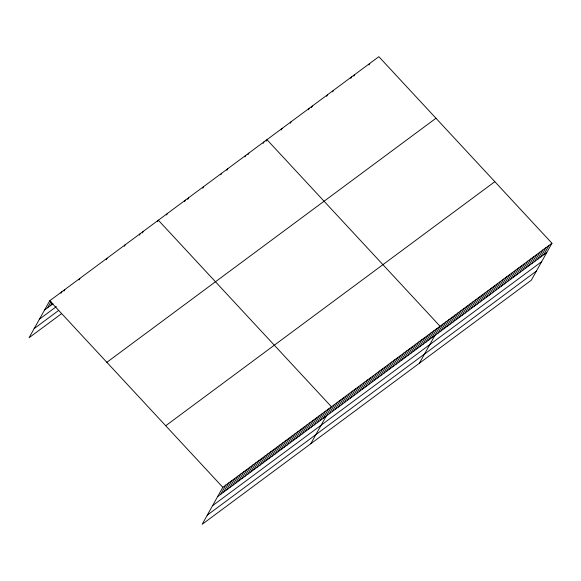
<?xml version="1.0" encoding="UTF-8"?>
<svg xmlns="http://www.w3.org/2000/svg" width="581" height="581" viewBox="0 0 581 581"><rect width="100%" height="100%" fill="white"/><g stroke="black" fill="none" stroke-linecap="round" stroke-linejoin="round"><path stroke-width="0.87" d="M551.95 243.243L222.828 487.306L202.144 524.316L531.266 280.253L551.95 243.243L378.856 56.684L49.734 300.747L29.05 337.757L61.63 313.595M47.577 307.763L51.026 301.59M50.598 305.526L51.891 303.209M60.94 293.34L61.804 291.8M63.961 291.103L64.818 289.556M79.045 279.919L79.902 278.372M106.192 259.78L107.057 258.24M124.298 246.359L125.162 244.812M139.382 235.174L140.246 233.627M142.396 232.937L143.26 231.391M157.48 221.746L158.344 220.206L331.439 406.765L310.755 443.775M166.536 215.035L167.393 213.496M184.635 201.614L185.499 200.067M187.656 199.377L188.513 197.83M202.74 188.193L203.597 186.646M220.838 174.765L221.702 173.225M226.873 170.291L227.737 168.751M244.971 156.87L245.836 155.323M247.993 154.633L248.85 153.086M263.077 143.449L263.941 141.902M266.091 141.212L266.955 139.665L440.049 326.224L419.366 363.234M281.211 129.999L282.075 128.452M290.289 123.266L291.146 121.727M308.431 109.809L309.295 108.269M311.46 107.565L312.324 106.025M326.58 96.352L327.444 94.812M332.63 91.871L333.494 90.324M350.771 78.413L351.636 76.874M353.8 76.169L354.664 74.629M368.92 64.956L369.785 63.416M220.671 494.322L225.842 485.062M223.692 492.085L228.863 482.826M226.706 489.848L231.877 480.589M229.72 487.612L234.898 478.352M232.741 485.375L237.912 476.115M235.755 483.138L240.933 473.878M238.776 480.901L243.947 471.641M241.79 478.664L246.961 469.404M244.812 476.42L249.983 467.168M247.826 474.183L252.996 464.931M250.839 471.946L256.018 462.694M253.861 469.709L259.032 460.457M256.875 467.473L262.046 458.22M259.896 465.236L265.067 455.983M262.91 462.999L268.081 453.746M265.924 460.762L271.102 451.51M268.945 458.525L274.116 449.273M271.959 456.288L277.137 447.036M274.98 454.051L280.151 444.799M277.994 451.815L283.165 442.562M281.015 449.578L286.186 440.318M284.029 447.341L289.2 438.081M287.043 445.104L292.221 435.844M290.064 442.867L295.235 433.608M293.078 440.63L298.249 431.371M296.099 438.394L301.27 429.134M299.113 436.157L304.284 426.897M302.127 433.92L307.305 424.66M305.148 431.676L310.319 422.423M308.162 429.439L313.341 420.186M311.184 427.202L316.354 417.95M314.198 424.965L319.368 415.713M317.219 422.728L322.39 413.476M320.233 420.491L325.404 411.239M323.247 418.255L328.425 409.002M329.282 413.781L334.453 404.529M332.303 411.544L337.474 402.292M335.317 409.307L340.488 400.055M338.331 407.07L343.509 397.818M341.352 404.834L346.523 395.574M344.366 402.597L349.537 393.337M347.387 400.36L352.558 391.1M350.401 398.123L355.572 388.863M353.415 395.886L358.593 386.626M356.436 393.649L361.607 384.39M359.45 391.412L364.628 382.153M362.471 389.176L367.642 379.916M365.485 386.939L370.656 377.679M368.507 384.695L373.677 375.442M371.52 382.458L376.691 373.205M374.534 380.221L379.713 370.969M377.556 377.984L382.726 368.732M380.57 375.747L385.74 366.495M383.591 373.51L388.762 364.258M386.605 371.274L391.776 362.021M389.619 369.037L394.797 359.784M392.64 366.8L397.811 357.547M395.654 364.563L400.832 355.311M398.675 362.326L403.846 353.074M401.689 360.089L406.86 350.837M404.71 357.852L409.881 348.593M407.724 355.616L412.895 346.356M410.738 353.379L415.916 344.119M413.759 351.142L418.93 341.882M416.773 348.905L421.944 339.645M419.794 346.668L424.965 337.408M422.808 344.431L427.979 335.172M425.822 342.194L431 332.935M428.843 339.95L434.014 330.698M431.857 337.714L437.028 328.461M437.9 333.24L443.071 323.98M440.928 330.996L446.099 321.736M443.949 328.752L449.12 319.499M446.971 326.507L452.149 317.255M449.999 324.263L455.17 315.011M453.02 322.027L458.198 312.767M456.049 319.782L461.22 310.523M459.07 317.538L464.241 308.286M462.098 315.294L467.269 306.042M465.12 313.05L470.29 303.798M468.141 310.806L473.319 301.554M471.169 308.569L476.34 299.309M474.19 306.325L479.369 297.065M477.219 304.081L482.39 294.828M480.24 301.837L485.411 292.584M483.269 299.593L488.439 290.34M486.29 297.356L491.461 288.096M489.311 295.112L494.489 285.852M492.339 292.868L497.51 283.615M495.361 290.623L500.539 281.371M498.389 288.379L503.56 279.127M501.41 286.142L506.581 276.883M504.439 283.898L509.61 274.639M507.46 281.654L512.631 272.402M510.488 279.41L515.659 270.158M513.51 277.166L518.68 267.914M516.531 274.929L521.709 265.67M519.559 272.685L524.73 263.425M522.58 270.441L527.759 261.189M525.609 268.197L530.78 258.944M528.63 265.953L533.801 256.7M531.659 263.716L536.829 254.456M534.68 261.472L539.851 252.212M537.701 259.228L542.879 249.975M540.729 256.984L545.9 247.731M543.751 254.739L548.929 245.487M44.563 310L53.009 303.74M39.443 319.158L56.335 306.63M34.17 328.599L58.303 310.697M106.853 362.312L435.975 118.248M165.708 425.742L494.83 181.679M217.657 496.559L546.779 252.503M212.537 505.717L541.659 261.661M207.264 515.158L536.386 271.095M49.734 300.747L222.828 487.306"/></g></svg>
